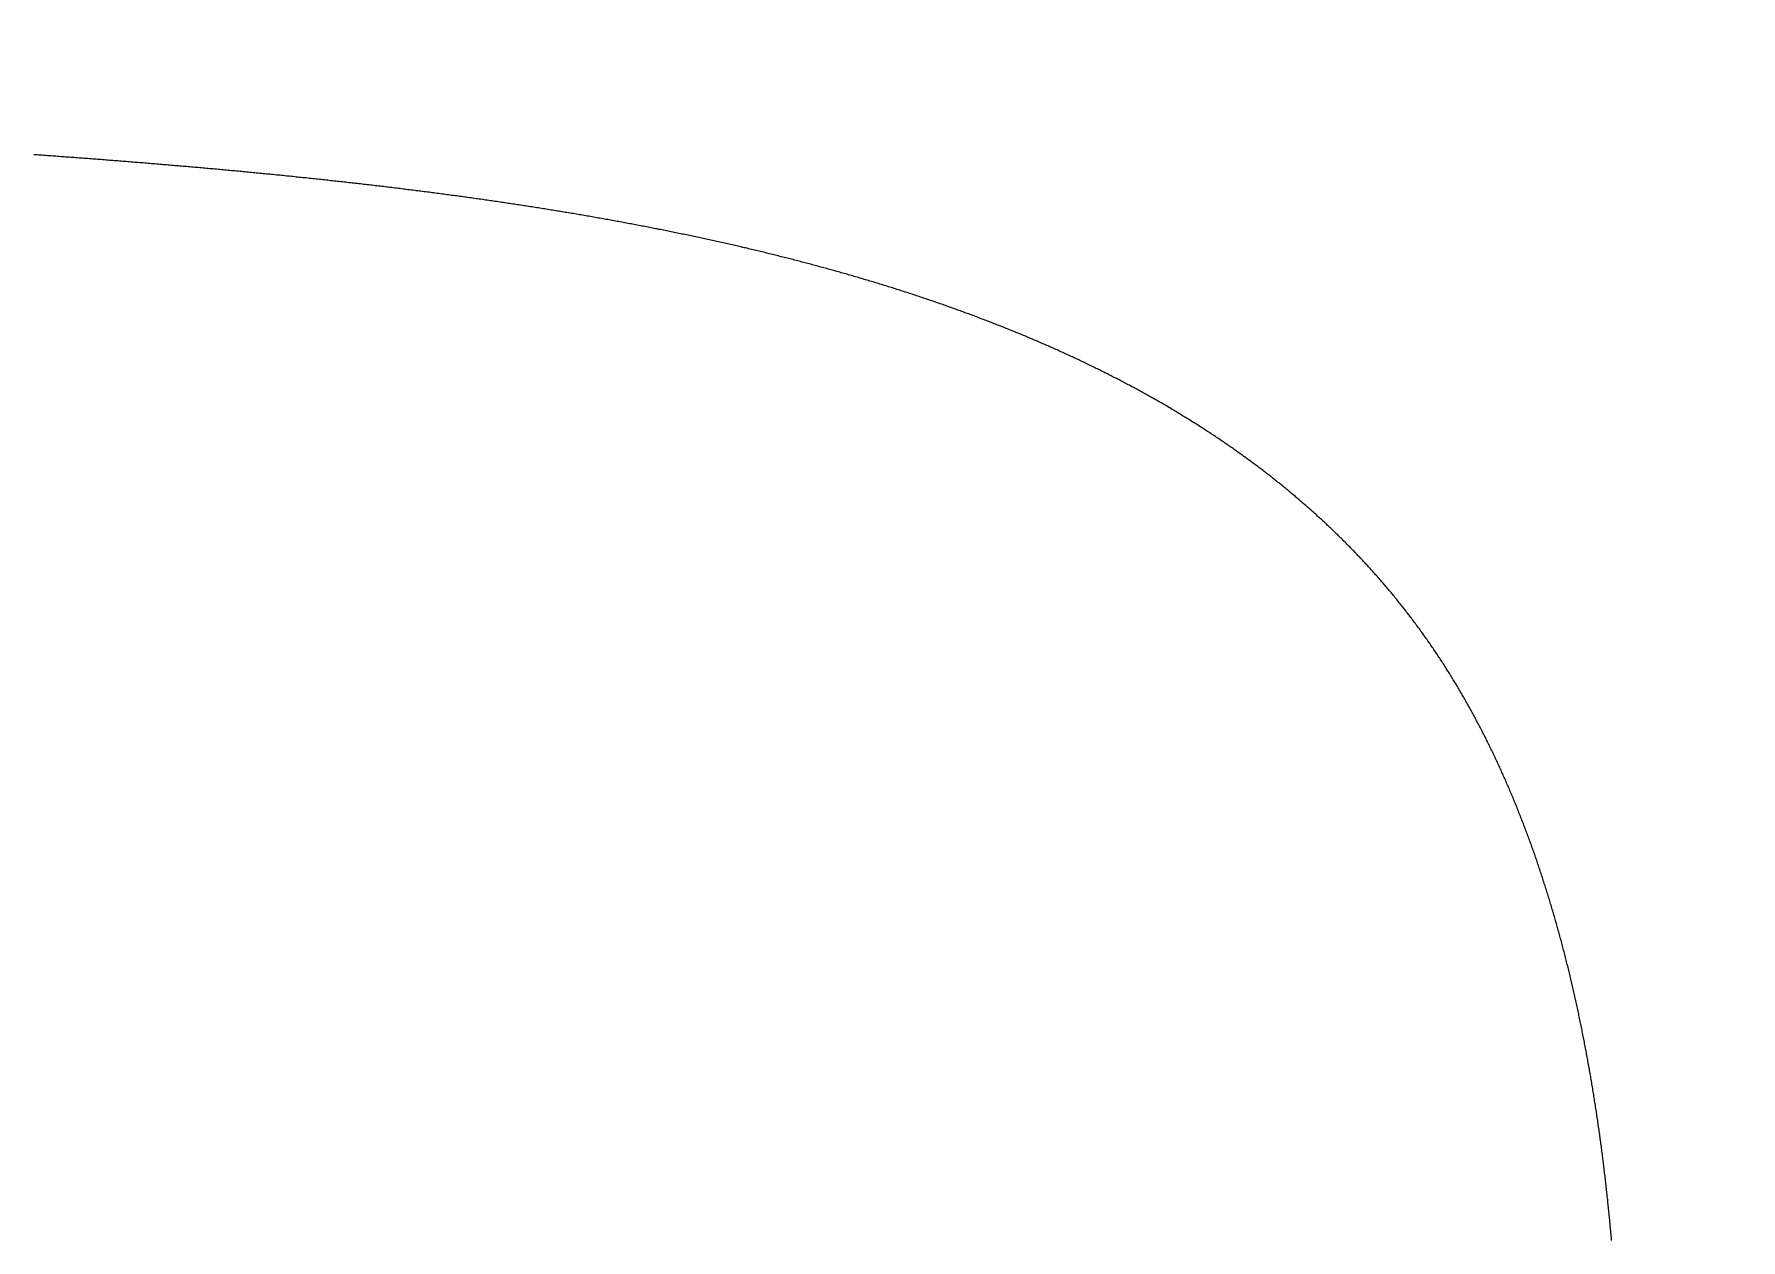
# Model space of a CAD drawing. Header units: millimetres. Extents: x 88 to 97873, y 32 to 55088.
# Drawn here: x 48792.553 to 48794.963, y 4955.76 to 4957.462 of the extents above; entities that cross this region are included whole.
import ezdxf

# ---------------------------------------------------------------- set-up
doc = ezdxf.new("R2010")
doc.units = ezdxf.units.MM
doc.header["$LTSCALE"] = 0.3

msp = doc.modelspace()

# ---------------------------------------------------------------- linework, layer by layer
msp.add_lwpolyline([(48794.7805, 4955.7594), (48794.7803, 4955.7616), (48794.7801, 4955.7639), (48794.7799, 4955.7661), (48794.7797, 4955.7683), (48794.7795, 4955.7706), (48794.7793, 4955.7728), (48794.7791, 4955.775), (48794.7789, 4955.7772), (48794.7786, 4955.7795), (48794.7784, 4955.7817), (48794.7782, 4955.7839), (48794.778, 4955.7861), (48794.7778, 4955.7883), (48794.7776, 4955.7906), (48794.7774, 4955.7928), (48794.7771, 4955.795), (48794.7769, 4955.7972), (48794.7767, 4955.7994), (48794.7765, 4955.8016), (48794.7763, 4955.8039), (48794.776, 4955.8061), (48794.7758, 4955.8083), (48794.7756, 4955.8105), (48794.7753, 4955.8127), (48794.7751, 4955.8149), (48794.7749, 4955.8171), (48794.7746, 4955.8193), (48794.7744, 4955.8215), (48794.7742, 4955.8237), (48794.7739, 4955.826), (48794.7737, 4955.8282), (48794.7734, 4955.8304), (48794.7732, 4955.8326), (48794.7729, 4955.8348), (48794.7727, 4955.837), (48794.7724, 4955.8392), (48794.7722, 4955.8414), (48794.7719, 4955.8436), (48794.7717, 4955.8458), (48794.7714, 4955.848), (48794.7712, 4955.8502), (48794.7709, 4955.8524), (48794.7706, 4955.8545), (48794.7704, 4955.8567), (48794.7701, 4955.8589), (48794.7698, 4955.8611), (48794.7696, 4955.8633), (48794.7693, 4955.8655), (48794.769, 4955.8677), (48794.7688, 4955.8699), (48794.7685, 4955.8721), (48794.7682, 4955.8743), (48794.7679, 4955.8764), (48794.7677, 4955.8786), (48794.7674, 4955.8808), (48794.7671, 4955.883), (48794.7668, 4955.8852), (48794.7665, 4955.8874), (48794.7662, 4955.8895), (48794.766, 4955.8917), (48794.7657, 4955.8939), (48794.7654, 4955.8961), (48794.7651, 4955.8982), (48794.7648, 4955.9004), (48794.7645, 4955.9026), (48794.7642, 4955.9048), (48794.7639, 4955.9069), (48794.7636, 4955.9091), (48794.7633, 4955.9113), (48794.763, 4955.9134), (48794.7627, 4955.9156), (48794.7624, 4955.9178), (48794.7621, 4955.9199), (48794.7617, 4955.9221), (48794.7614, 4955.9243), (48794.7611, 4955.9264), (48794.7608, 4955.9286), (48794.7605, 4955.9307), (48794.7602, 4955.9329), (48794.7598, 4955.9351), (48794.7595, 4955.9372), (48794.7592, 4955.9394), (48794.7589, 4955.9415), (48794.7585, 4955.9437), (48794.7582, 4955.9458), (48794.7579, 4955.948), (48794.7575, 4955.9501), (48794.7572, 4955.9523), (48794.7569, 4955.9544), (48794.7565, 4955.9566), (48794.7562, 4955.9587), (48794.7559, 4955.9609), (48794.7555, 4955.963), (48794.7552, 4955.9651), (48794.7548, 4955.9673), (48794.7545, 4955.9694), (48794.7541, 4955.9716), (48794.7538, 4955.9737), (48794.7534, 4955.9758), (48794.7531, 4955.978), (48794.7527, 4955.9801), (48794.7523, 4955.9822), (48794.752, 4955.9844), (48794.7516, 4955.9865), (48794.7513, 4955.9886), (48794.7509, 4955.9908), (48794.7505, 4955.9929), (48794.7502, 4955.995), (48794.7498, 4955.9971), (48794.7494, 4955.9993), (48794.749, 4956.0014), (48794.7487, 4956.0035), (48794.7483, 4956.0056), (48794.7479, 4956.0078), (48794.7475, 4956.0099), (48794.7471, 4956.012), (48794.7468, 4956.0141), (48794.7464, 4956.0162), (48794.746, 4956.0183), (48794.7456, 4956.0204), (48794.7452, 4956.0226), (48794.7448, 4956.0247), (48794.7444, 4956.0268), (48794.744, 4956.0289), (48794.7436, 4956.031), (48794.7432, 4956.0331), (48794.7428, 4956.0352), (48794.7424, 4956.0373), (48794.742, 4956.0394), (48794.7416, 4956.0415), (48794.7412, 4956.0436), (48794.7408, 4956.0457), (48794.7404, 4956.0478), (48794.74, 4956.0499), (48794.7395, 4956.052), (48794.7391, 4956.0541), (48794.7387, 4956.0562), (48794.7383, 4956.0582), (48794.7379, 4956.0603), (48794.7374, 4956.0624), (48794.737, 4956.0645), (48794.7366, 4956.0666), (48794.7361, 4956.0687), (48794.7357, 4956.0708), (48794.7353, 4956.0728), (48794.7348, 4956.0749), (48794.7344, 4956.077), (48794.734, 4956.0791), (48794.7335, 4956.0811), (48794.7331, 4956.0832), (48794.7326, 4956.0853), (48794.7322, 4956.0874), (48794.7317, 4956.0894), (48794.7313, 4956.0915), (48794.7308, 4956.0936), (48794.7304, 4956.0956), (48794.7299, 4956.0977), (48794.7295, 4956.0998), (48794.729, 4956.1018), (48794.7285, 4956.1039), (48794.7281, 4956.1059), (48794.7276, 4956.108), (48794.7271, 4956.11), (48794.7267, 4956.1121), (48794.7262, 4956.1142), (48794.7257, 4956.1162), (48794.7252, 4956.1183), (48794.7248, 4956.1203), (48794.7243, 4956.1223), (48794.7238, 4956.1244), (48794.7233, 4956.1264), (48794.7228, 4956.1285), (48794.7223, 4956.1305), (48794.7219, 4956.1326), (48794.7214, 4956.1346), (48794.7209, 4956.1366), (48794.7204, 4956.1387), (48794.7199, 4956.1407), (48794.7194, 4956.1427), (48794.7189, 4956.1448), (48794.7184, 4956.1468), (48794.7179, 4956.1488), (48794.7174, 4956.1509), (48794.7169, 4956.1529), (48794.7164, 4956.1549), (48794.7158, 4956.1569), (48794.7153, 4956.159), (48794.7148, 4956.161), (48794.7143, 4956.163), (48794.7138, 4956.165), (48794.7133, 4956.167), (48794.7127, 4956.169), (48794.7122, 4956.1711), (48794.7117, 4956.1731), (48794.7111, 4956.1751), (48794.7106, 4956.1771), (48794.7101, 4956.1791), (48794.7095, 4956.1811), (48794.709, 4956.1831), (48794.7085, 4956.1851), (48794.7079, 4956.1871), (48794.7074, 4956.1891), (48794.7068, 4956.1911), (48794.7063, 4956.1931), (48794.7057, 4956.1951), (48794.7052, 4956.1971), (48794.7046, 4956.1991), (48794.7041, 4956.2011), (48794.7035, 4956.203), (48794.703, 4956.205), (48794.7024, 4956.207), (48794.7018, 4956.209), (48794.7013, 4956.211), (48794.7007, 4956.213), (48794.7001, 4956.2149), (48794.6996, 4956.2169), (48794.699, 4956.2189), (48794.6984, 4956.2209), (48794.6979, 4956.2228), (48794.6973, 4956.2248), (48794.6967, 4956.2268), (48794.6961, 4956.2287), (48794.6955, 4956.2307), (48794.6949, 4956.2327), (48794.6943, 4956.2346), (48794.6938, 4956.2366), (48794.6932, 4956.2386), (48794.6926, 4956.2405), (48794.692, 4956.2425), (48794.6914, 4956.2444), (48794.6908, 4956.2464), (48794.6902, 4956.2483), (48794.6896, 4956.2503), (48794.689, 4956.2522), (48794.6883, 4956.2542), (48794.6877, 4956.2561), (48794.6871, 4956.2581), (48794.6865, 4956.26), (48794.6859, 4956.2619), (48794.6853, 4956.2639), (48794.6846, 4956.2658), (48794.684, 4956.2677), (48794.6834, 4956.2697), (48794.6828, 4956.2716), (48794.6821, 4956.2735), (48794.6815, 4956.2755), (48794.6809, 4956.2774), (48794.6802, 4956.2793), (48794.6796, 4956.2812), (48794.679, 4956.2831), (48794.6783, 4956.2851), (48794.6777, 4956.287), (48794.677, 4956.2889), (48794.6764, 4956.2908), (48794.6757, 4956.2927), (48794.6751, 4956.2946), (48794.6744, 4956.2965), (48794.6738, 4956.2984), (48794.6731, 4956.3004), (48794.6724, 4956.3023), (48794.6718, 4956.3042), (48794.6711, 4956.3061), (48794.6704, 4956.308), (48794.6698, 4956.3098), (48794.6691, 4956.3117), (48794.6684, 4956.3136), (48794.6677, 4956.3155), (48794.6671, 4956.3174), (48794.6664, 4956.3193), (48794.6657, 4956.3212), (48794.665, 4956.3231), (48794.6643, 4956.3249), (48794.6636, 4956.3268), (48794.663, 4956.3287), (48794.6623, 4956.3306), (48794.6616, 4956.3325), (48794.6609, 4956.3343), (48794.6602, 4956.3362), (48794.6595, 4956.3381), (48794.6588, 4956.3399), (48794.6581, 4956.3418), (48794.6573, 4956.3437), (48794.6566, 4956.3455), (48794.6559, 4956.3474), (48794.6552, 4956.3492), (48794.6545, 4956.3511), (48794.6538, 4956.3529), (48794.6531, 4956.3548), (48794.6523, 4956.3566), (48794.6516, 4956.3585), (48794.6509, 4956.3603), (48794.6501, 4956.3622), (48794.6494, 4956.364), (48794.6487, 4956.3659), (48794.6479, 4956.3677), (48794.6472, 4956.3695), (48794.6465, 4956.3714), (48794.6457, 4956.3732), (48794.645, 4956.375), (48794.6442, 4956.3769), (48794.6435, 4956.3787), (48794.6427, 4956.3805), (48794.642, 4956.3823), (48794.6412, 4956.3842), (48794.6404, 4956.386), (48794.6397, 4956.3878), (48794.6389, 4956.3896), (48794.6382, 4956.3914), (48794.6374, 4956.3932), (48794.6366, 4956.3951), (48794.6358, 4956.3969), (48794.6351, 4956.3987), (48794.6343, 4956.4005), (48794.6335, 4956.4023), (48794.6327, 4956.4041), (48794.6319, 4956.4059), (48794.6312, 4956.4077), (48794.6304, 4956.4095), (48794.6296, 4956.4113), (48794.6288, 4956.413), (48794.628, 4956.4148), (48794.6272, 4956.4166), (48794.6264, 4956.4184), (48794.6256, 4956.4202), (48794.6248, 4956.422), (48794.624, 4956.4237), (48794.6232, 4956.4255), (48794.6224, 4956.4273), (48794.6216, 4956.4291), (48794.6207, 4956.4308), (48794.6199, 4956.4326), (48794.6191, 4956.4344), (48794.6183, 4956.4361), (48794.6175, 4956.4379), (48794.6166, 4956.4396), (48794.6158, 4956.4414), (48794.615, 4956.4432), (48794.6141, 4956.4449), (48794.6133, 4956.4467), (48794.6125, 4956.4484), (48794.6116, 4956.4502), (48794.6108, 4956.4519), (48794.6099, 4956.4536), (48794.6091, 4956.4554), (48794.6082, 4956.4571), (48794.6074, 4956.4589), (48794.6065, 4956.4606), (48794.6057, 4956.4623), (48794.6048, 4956.4641), (48794.6039, 4956.4658), (48794.6031, 4956.4675), (48794.6022, 4956.4692), (48794.6013, 4956.471), (48794.6005, 4956.4727), (48794.5996, 4956.4744), (48794.5987, 4956.4761), (48794.5978, 4956.4778), (48794.597, 4956.4795), (48794.5961, 4956.4812), (48794.5952, 4956.4829), (48794.5943, 4956.4847), (48794.5934, 4956.4864), (48794.5925, 4956.4881), (48794.5916, 4956.4898), (48794.5907, 4956.4914), (48794.5898, 4956.4931), (48794.5889, 4956.4948), (48794.588, 4956.4965), (48794.5871, 4956.4982), (48794.5862, 4956.4999), (48794.5853, 4956.5016), (48794.5844, 4956.5033), (48794.5835, 4956.5049), (48794.5826, 4956.5066), (48794.5816, 4956.5083), (48794.5807, 4956.51), (48794.5798, 4956.5116), (48794.5789, 4956.5133), (48794.5779, 4956.515), (48794.577, 4956.5166), (48794.5761, 4956.5183), (48794.5751, 4956.5199), (48794.5742, 4956.5216), (48794.5732, 4956.5233), (48794.5723, 4956.5249), (48794.5713, 4956.5266), (48794.5704, 4956.5282), (48794.5694, 4956.5298), (48794.5685, 4956.5315), (48794.5675, 4956.5331), (48794.5666, 4956.5348), (48794.5656, 4956.5364), (48794.5646, 4956.538), (48794.5637, 4956.5397), (48794.5627, 4956.5413), (48794.5617, 4956.5429), (48794.5608, 4956.5445), (48794.5598, 4956.5462), (48794.5588, 4956.5478), (48794.5578, 4956.5494), (48794.5568, 4956.551), (48794.5559, 4956.5526), (48794.5549, 4956.5542), (48794.5539, 4956.5558), (48794.5529, 4956.5575), (48794.5519, 4956.5591), (48794.5509, 4956.5607), (48794.5499, 4956.5623), (48794.5489, 4956.5639), (48794.5479, 4956.5654), (48794.5469, 4956.567), (48794.5459, 4956.5686), (48794.5448, 4956.5702), (48794.5438, 4956.5718), (48794.5428, 4956.5734), (48794.5418, 4956.575), (48794.5408, 4956.5765), (48794.5397, 4956.5781), (48794.5387, 4956.5797), (48794.5377, 4956.5813), (48794.5366, 4956.5828), (48794.5356, 4956.5844), (48794.5346, 4956.586), (48794.5335, 4956.5875), (48794.5325, 4956.5891), (48794.5314, 4956.5906), (48794.5304, 4956.5922), (48794.5293, 4956.5937), (48794.5283, 4956.5953), (48794.5272, 4956.5968), (48794.5262, 4956.5984), (48794.5251, 4956.5999), (48794.524, 4956.6015), (48794.523, 4956.603), (48794.5219, 4956.6045), (48794.5208, 4956.6061), (48794.5198, 4956.6076), (48794.5187, 4956.6091), (48794.5176, 4956.6106), (48794.5165, 4956.6122), (48794.5154, 4956.6137), (48794.5143, 4956.6152), (48794.5133, 4956.6167), (48794.5122, 4956.6182), (48794.5111, 4956.6197), (48794.51, 4956.6212), (48794.5089, 4956.6227), (48794.5078, 4956.6243), (48794.5067, 4956.6258), (48794.5056, 4956.6273), (48794.5045, 4956.6287), (48794.5033, 4956.6302), (48794.5022, 4956.6317), (48794.5011, 4956.6332), (48794.5, 4956.6347), (48794.4989, 4956.6362), (48794.4978, 4956.6377), (48794.4966, 4956.6392), (48794.4955, 4956.6406), (48794.4944, 4956.6421), (48794.4932, 4956.6436), (48794.4921, 4956.6451), (48794.491, 4956.6465), (48794.4898, 4956.648), (48794.4887, 4956.6495), (48794.4875, 4956.6509), (48794.4864, 4956.6524), (48794.4852, 4956.6538), (48794.4841, 4956.6553), (48794.4829, 4956.6567), (48794.4818, 4956.6582), (48794.4806, 4956.6596), (48794.4795, 4956.6611), (48794.4783, 4956.6625), (48794.4771, 4956.664), (48794.476, 4956.6654), (48794.4748, 4956.6668), (48794.4736, 4956.6683), (48794.4724, 4956.6697), (48794.4713, 4956.6711), (48794.4701, 4956.6726), (48794.4689, 4956.674), (48794.4677, 4956.6754), (48794.4665, 4956.6768), (48794.4653, 4956.6782), (48794.4641, 4956.6797), (48794.4629, 4956.6811), (48794.4617, 4956.6825), (48794.4605, 4956.6839), (48794.4593, 4956.6853), (48794.4581, 4956.6867), (48794.4569, 4956.6881), (48794.4557, 4956.6895), (48794.4545, 4956.6909), (48794.4533, 4956.6923), (48794.4521, 4956.6937), (48794.4509, 4956.6951), (48794.4496, 4956.6965), (48794.4484, 4956.6979), (48794.4472, 4956.6992), (48794.446, 4956.7006), (48794.4447, 4956.702), (48794.4435, 4956.7034), (48794.4423, 4956.7048), (48794.441, 4956.7061), (48794.4398, 4956.7075), (48794.4385, 4956.7089), (48794.4373, 4956.7102), (48794.436, 4956.7116), (48794.4348, 4956.713), (48794.4335, 4956.7143), (48794.4323, 4956.7157), (48794.431, 4956.717), (48794.4298, 4956.7184), (48794.4285, 4956.7197), (48794.4273, 4956.7211), (48794.426, 4956.7224), (48794.4247, 4956.7238), (48794.4234, 4956.7251), (48794.4222, 4956.7264), (48794.4209, 4956.7278), (48794.4196, 4956.7291), (48794.4183, 4956.7305), (48794.4171, 4956.7318), (48794.4158, 4956.7331), (48794.4145, 4956.7344), (48794.4132, 4956.7358), (48794.4119, 4956.7371), (48794.4106, 4956.7384), (48794.4093, 4956.7397), (48794.408, 4956.741), (48794.4067, 4956.7423), (48794.4054, 4956.7437), (48794.4041, 4956.745), (48794.4028, 4956.7463), (48794.4015, 4956.7476), (48794.4002, 4956.7489), (48794.3989, 4956.7502), (48794.3976, 4956.7515), (48794.3963, 4956.7528), (48794.3949, 4956.7541), (48794.3936, 4956.7554), (48794.3923, 4956.7566), (48794.391, 4956.7579), (48794.3896, 4956.7592), (48794.3883, 4956.7605), (48794.387, 4956.7618), (48794.3856, 4956.7631), (48794.3843, 4956.7643), (48794.383, 4956.7656), (48794.3816, 4956.7669), (48794.3803, 4956.7682), (48794.3789, 4956.7694), (48794.3776, 4956.7707), (48794.3762, 4956.7719), (48794.3749, 4956.7732), (48794.3735, 4956.7745), (48794.3722, 4956.7757), (48794.3708, 4956.777), (48794.3694, 4956.7782), (48794.3681, 4956.7795), (48794.3667, 4956.7807), (48794.3653, 4956.782), (48794.364, 4956.7832), (48794.3626, 4956.7845), (48794.3612, 4956.7857), (48794.3598, 4956.7869), (48794.3585, 4956.7882), (48794.3571, 4956.7894), (48794.3557, 4956.7906), (48794.3543, 4956.7919), (48794.3529, 4956.7931), (48794.3515, 4956.7943), (48794.3501, 4956.7955), (48794.3487, 4956.7968), (48794.3473, 4956.798), (48794.3459, 4956.7992), (48794.3445, 4956.8004), (48794.3431, 4956.8016), (48794.3417, 4956.8028), (48794.3403, 4956.8041), (48794.3389, 4956.8053), (48794.3375, 4956.8065), (48794.3361, 4956.8077), (48794.3347, 4956.8089), (48794.3333, 4956.8101), (48794.3318, 4956.8113), (48794.3304, 4956.8125), (48794.329, 4956.8136), (48794.3276, 4956.8148), (48794.3261, 4956.816), (48794.3247, 4956.8172), (48794.3233, 4956.8184), (48794.3218, 4956.8196), (48794.3204, 4956.8208), (48794.319, 4956.8219), (48794.3175, 4956.8231), (48794.3161, 4956.8243), (48794.3146, 4956.8255), (48794.3132, 4956.8266), (48794.3117, 4956.8278), (48794.3103, 4956.829), (48794.3088, 4956.8301), (48794.3074, 4956.8313), (48794.3059, 4956.8324), (48794.3045, 4956.8336), (48794.303, 4956.8348), (48794.3015, 4956.8359), (48794.3001, 4956.8371), (48794.2986, 4956.8382), (48794.2971, 4956.8394), (48794.2956, 4956.8405), (48794.2942, 4956.8416), (48794.2927, 4956.8428), (48794.2912, 4956.8439), (48794.2897, 4956.8451), (48794.2883, 4956.8462), (48794.2868, 4956.8473), (48794.2853, 4956.8485), (48794.2838, 4956.8496), (48794.2823, 4956.8507), (48794.2808, 4956.8518), (48794.2793, 4956.853), (48794.2778, 4956.8541), (48794.2763, 4956.8552), (48794.2748, 4956.8563), (48794.2733, 4956.8574), (48794.2718, 4956.8585), (48794.2703, 4956.8597), (48794.2688, 4956.8608), (48794.2673, 4956.8619), (48794.2658, 4956.863), (48794.2642, 4956.8641), (48794.2627, 4956.8652), (48794.2612, 4956.8663), (48794.2597, 4956.8674), (48794.2582, 4956.8685), (48794.2566, 4956.8696), (48794.2551, 4956.8707), (48794.2536, 4956.8717), (48794.252, 4956.8728), (48794.2505, 4956.8739), (48794.249, 4956.875), (48794.2474, 4956.8761), (48794.2459, 4956.8772), (48794.2444, 4956.8782), (48794.2428, 4956.8793), (48794.2413, 4956.8804), (48794.2397, 4956.8815), (48794.2382, 4956.8825), (48794.2366, 4956.8836), (48794.2351, 4956.8847), (48794.2335, 4956.8857), (48794.2319, 4956.8868), (48794.2304, 4956.8878), (48794.2288, 4956.8889), (48794.2273, 4956.89), (48794.2257, 4956.891), (48794.2241, 4956.8921), (48794.2226, 4956.8931), (48794.221, 4956.8942), (48794.2194, 4956.8952), (48794.2178, 4956.8963), (48794.2163, 4956.8973), (48794.2147, 4956.8983), (48794.2131, 4956.8994), (48794.2115, 4956.9004), (48794.2099, 4956.9015), (48794.2083, 4956.9025), (48794.2068, 4956.9035), (48794.2052, 4956.9045), (48794.2036, 4956.9056), (48794.202, 4956.9066), (48794.2004, 4956.9076), (48794.1988, 4956.9086), (48794.1972, 4956.9097), (48794.1956, 4956.9107), (48794.194, 4956.9117), (48794.1924, 4956.9127), (48794.1908, 4956.9137), (48794.1891, 4956.9147), (48794.1875, 4956.9157), (48794.1859, 4956.9168), (48794.1843, 4956.9178), (48794.1827, 4956.9188), (48794.1811, 4956.9198), (48794.1794, 4956.9208), (48794.1778, 4956.9218), (48794.1762, 4956.9228), (48794.1746, 4956.9237), (48794.1729, 4956.9247), (48794.1713, 4956.9257), (48794.1697, 4956.9267), (48794.168, 4956.9277), (48794.1664, 4956.9287), (48794.1648, 4956.9297), (48794.1631, 4956.9307), (48794.1615, 4956.9316), (48794.1598, 4956.9326), (48794.1582, 4956.9336), (48794.1565, 4956.9346), (48794.1549, 4956.9355), (48794.1532, 4956.9365), (48794.1516, 4956.9375), (48794.1499, 4956.9384), (48794.1483, 4956.9394), (48794.1466, 4956.9404), (48794.145, 4956.9413), (48794.1433, 4956.9423), (48794.1416, 4956.9432), (48794.14, 4956.9442), (48794.1383, 4956.9451), (48794.1366, 4956.9461), (48794.135, 4956.947), (48794.1333, 4956.948), (48794.1316, 4956.9489), (48794.1299, 4956.9499), (48794.1282, 4956.9508), (48794.1266, 4956.9518), (48794.1249, 4956.9527), (48794.1232, 4956.9536), (48794.1215, 4956.9546), (48794.1198, 4956.9555), (48794.1181, 4956.9564), (48794.1164, 4956.9574), (48794.1148, 4956.9583), (48794.1131, 4956.9592), (48794.1114, 4956.9601), (48794.1097, 4956.9611), (48794.108, 4956.962), (48794.1063, 4956.9629), (48794.1046, 4956.9638), (48794.1028, 4956.9647), (48794.1011, 4956.9657), (48794.0994, 4956.9666), (48794.0977, 4956.9675), (48794.096, 4956.9684), (48794.0943, 4956.9693), (48794.0926, 4956.9702), (48794.0909, 4956.9711), (48794.0891, 4956.972), (48794.0874, 4956.9729), (48794.0857, 4956.9738), (48794.084, 4956.9747), (48794.0822, 4956.9756), (48794.0805, 4956.9765), (48794.0788, 4956.9774), (48794.077, 4956.9783), (48794.0753, 4956.9792), (48794.0736, 4956.98), (48794.0718, 4956.9809), (48794.0701, 4956.9818), (48794.0684, 4956.9827), (48794.0666, 4956.9836), (48794.0649, 4956.9844), (48794.0631, 4956.9853), (48794.0614, 4956.9862), (48794.0596, 4956.9871), (48794.0579, 4956.9879), (48794.0561, 4956.9888), (48794.0544, 4956.9897), (48794.0526, 4956.9905), (48794.0508, 4956.9914), (48794.0491, 4956.9923), (48794.0473, 4956.9931), (48794.0456, 4956.994), (48794.0438, 4956.9948), (48794.042, 4956.9957), (48794.0403, 4956.9965), (48794.0385, 4956.9974), (48794.0367, 4956.9982), (48794.0349, 4956.9991), (48794.0332, 4956.9999), (48794.0314, 4957.0008), (48794.0296, 4957.0016), (48794.0278, 4957.0025), (48794.026, 4957.0033), (48794.0243, 4957.0041), (48794.0225, 4957.005), (48794.0207, 4957.0058), (48794.0189, 4957.0067), (48794.0171, 4957.0075), (48794.0153, 4957.0083), (48794.0135, 4957.0091), (48794.0117, 4957.01), (48794.0099, 4957.0108), (48794.0081, 4957.0116), (48794.0063, 4957.0124), (48794.0045, 4957.0133), (48794.0027, 4957.0141), (48794.0009, 4957.0149), (48793.9991, 4957.0157), (48793.9973, 4957.0165), (48793.9955, 4957.0173), (48793.9937, 4957.0181), (48793.9919, 4957.0189), (48793.99, 4957.0198), (48793.9882, 4957.0206), (48793.9864, 4957.0214), (48793.9846, 4957.0222), (48793.9828, 4957.023), (48793.9809, 4957.0238), (48793.9791, 4957.0246), (48793.9773, 4957.0254), (48793.9755, 4957.0261), (48793.9736, 4957.0269), (48793.9718, 4957.0277), (48793.97, 4957.0285), (48793.9681, 4957.0293), (48793.9663, 4957.0301), (48793.9645, 4957.0309), (48793.9626, 4957.0317), (48793.9608, 4957.0324), (48793.9589, 4957.0332), (48793.9571, 4957.034), (48793.9552, 4957.0348), (48793.9534, 4957.0355), (48793.9515, 4957.0363), (48793.9497, 4957.0371), (48793.9478, 4957.0379), (48793.946, 4957.0386), (48793.9441, 4957.0394), (48793.9423, 4957.0402), (48793.9404, 4957.0409), (48793.9386, 4957.0417), (48793.9367, 4957.0424), (48793.9348, 4957.0432), (48793.933, 4957.044), (48793.9311, 4957.0447), (48793.9292, 4957.0455), (48793.9274, 4957.0462), (48793.9255, 4957.047), (48793.9236, 4957.0477), (48793.9217, 4957.0485), (48793.9199, 4957.0492), (48793.918, 4957.0499), (48793.9161, 4957.0507), (48793.9142, 4957.0514), (48793.9124, 4957.0522), (48793.9105, 4957.0529), (48793.9086, 4957.0536), (48793.9067, 4957.0544), (48793.9048, 4957.0551), (48793.9029, 4957.0558), (48793.901, 4957.0566), (48793.8991, 4957.0573), (48793.8972, 4957.058), (48793.8953, 4957.0588), (48793.8934, 4957.0595), (48793.8915, 4957.0602), (48793.8896, 4957.0609), (48793.8877, 4957.0616), (48793.8858, 4957.0624), (48793.8839, 4957.0631), (48793.882, 4957.0638), (48793.8801, 4957.0645), (48793.8782, 4957.0652), (48793.8763, 4957.0659), (48793.8744, 4957.0666), (48793.8725, 4957.0673), (48793.8706, 4957.068), (48793.8686, 4957.0687), (48793.8667, 4957.0695), (48793.8648, 4957.0702), (48793.8629, 4957.0709), (48793.861, 4957.0716), (48793.859, 4957.0722), (48793.8571, 4957.0729), (48793.8552, 4957.0736), (48793.8533, 4957.0743), (48793.8513, 4957.075), (48793.8494, 4957.0757), (48793.8475, 4957.0764), (48793.8455, 4957.0771), (48793.8436, 4957.0778), (48793.8417, 4957.0785), (48793.8397, 4957.0791), (48793.8378, 4957.0798), (48793.8358, 4957.0805), (48793.8339, 4957.0812), (48793.832, 4957.0818), (48793.83, 4957.0825), (48793.8281, 4957.0832), (48793.8261, 4957.0839), (48793.8242, 4957.0845), (48793.8222, 4957.0852), (48793.8203, 4957.0859), (48793.8183, 4957.0865), (48793.8163, 4957.0872), (48793.8144, 4957.0879), (48793.8124, 4957.0885), (48793.8105, 4957.0892), (48793.8085, 4957.0898), (48793.8065, 4957.0905), (48793.8046, 4957.0912), (48793.8026, 4957.0918), (48793.8007, 4957.0925), (48793.7987, 4957.0931), (48793.7967, 4957.0938), (48793.7947, 4957.0944), (48793.7928, 4957.0951), (48793.7908, 4957.0957), (48793.7888, 4957.0963), (48793.7868, 4957.097), (48793.7849, 4957.0976), (48793.7829, 4957.0983), (48793.7809, 4957.0989), (48793.7789, 4957.0995), (48793.7769, 4957.1002), (48793.775, 4957.1008), (48793.773, 4957.1014), (48793.771, 4957.1021), (48793.769, 4957.1027), (48793.767, 4957.1033), (48793.765, 4957.104), (48793.763, 4957.1046), (48793.761, 4957.1052), (48793.759, 4957.1058), (48793.757, 4957.1065), (48793.755, 4957.1071), (48793.753, 4957.1077), (48793.751, 4957.1083), (48793.749, 4957.1089), (48793.747, 4957.1095), (48793.745, 4957.1102), (48793.743, 4957.1108), (48793.741, 4957.1114), (48793.739, 4957.112), (48793.737, 4957.1126), (48793.735, 4957.1132), (48793.733, 4957.1138), (48793.731, 4957.1144), (48793.7289, 4957.115), (48793.7269, 4957.1156), (48793.7249, 4957.1162), (48793.7229, 4957.1168), (48793.7209, 4957.1174), (48793.7188, 4957.118), (48793.7168, 4957.1186), (48793.7148, 4957.1192), (48793.7128, 4957.1198), (48793.7107, 4957.1204), (48793.7087, 4957.121), (48793.7067, 4957.1215), (48793.7046, 4957.1221), (48793.7026, 4957.1227), (48793.7006, 4957.1233), (48793.6985, 4957.1239), (48793.6965, 4957.1245), (48793.6945, 4957.125), (48793.6924, 4957.1256), (48793.6904, 4957.1262), (48793.6884, 4957.1268), (48793.6863, 4957.1274), (48793.6843, 4957.1279), (48793.6822, 4957.1285), (48793.6802, 4957.1291), (48793.6781, 4957.1296), (48793.6761, 4957.1302), (48793.674, 4957.1308), (48793.672, 4957.1313), (48793.6699, 4957.1319), (48793.6679, 4957.1325), (48793.6658, 4957.133), (48793.6638, 4957.1336), (48793.6617, 4957.1341), (48793.6596, 4957.1347), (48793.6576, 4957.1353), (48793.6555, 4957.1358), (48793.6535, 4957.1364), (48793.6514, 4957.1369), (48793.6493, 4957.1375), (48793.6473, 4957.138), (48793.6452, 4957.1386), (48793.6431, 4957.1391), (48793.6411, 4957.1397), (48793.639, 4957.1402), (48793.6369, 4957.1407), (48793.6348, 4957.1413), (48793.6328, 4957.1418), (48793.6307, 4957.1424), (48793.6286, 4957.1429), (48793.6265, 4957.1434), (48793.6245, 4957.144), (48793.6224, 4957.1445), (48793.6203, 4957.145), (48793.6182, 4957.1456), (48793.6161, 4957.1461), (48793.614, 4957.1466), (48793.612, 4957.1472), (48793.6099, 4957.1477), (48793.6078, 4957.1482), (48793.6057, 4957.1487), (48793.6036, 4957.1493), (48793.6015, 4957.1498), (48793.5994, 4957.1503), (48793.5973, 4957.1508), (48793.5952, 4957.1513), (48793.5931, 4957.1519), (48793.591, 4957.1524), (48793.5889, 4957.1529), (48793.5868, 4957.1534), (48793.5847, 4957.1539), (48793.5826, 4957.1544), (48793.5805, 4957.1549), (48793.5784, 4957.1554), (48793.5763, 4957.1559), (48793.5742, 4957.1564), (48793.5721, 4957.157), (48793.57, 4957.1575), (48793.5679, 4957.158), (48793.5658, 4957.1585), (48793.5637, 4957.159), (48793.5615, 4957.1595), (48793.5594, 4957.16), (48793.5573, 4957.1605), (48793.5552, 4957.1609), (48793.5531, 4957.1614), (48793.551, 4957.1619), (48793.5488, 4957.1624), (48793.5467, 4957.1629), (48793.5446, 4957.1634), (48793.5425, 4957.1639), (48793.5403, 4957.1644), (48793.5382, 4957.1649), (48793.5361, 4957.1653), (48793.534, 4957.1658), (48793.5318, 4957.1663), (48793.5297, 4957.1668), (48793.5276, 4957.1673), (48793.5254, 4957.1678), (48793.5233, 4957.1682), (48793.5212, 4957.1687), (48793.519, 4957.1692), (48793.5169, 4957.1697), (48793.5148, 4957.1701), (48793.5126, 4957.1706), (48793.5105, 4957.1711), (48793.5083, 4957.1715), (48793.5062, 4957.172), (48793.5041, 4957.1725), (48793.5019, 4957.1729), (48793.4998, 4957.1734), (48793.4976, 4957.1739), (48793.4955, 4957.1743), (48793.4933, 4957.1748), (48793.4912, 4957.1753), (48793.489, 4957.1757), (48793.4869, 4957.1762), (48793.4847, 4957.1766), (48793.4826, 4957.1771), (48793.4804, 4957.1775), (48793.4783, 4957.178), (48793.4761, 4957.1784), (48793.4739, 4957.1789), (48793.4718, 4957.1793), (48793.4696, 4957.1798), (48793.4675, 4957.1802), (48793.4653, 4957.1807), (48793.4631, 4957.1811), (48793.461, 4957.1816), (48793.4588, 4957.182), (48793.4566, 4957.1825), (48793.4545, 4957.1829), (48793.4523, 4957.1833), (48793.4501, 4957.1838), (48793.448, 4957.1842), (48793.4458, 4957.1847), (48793.4436, 4957.1851), (48793.4415, 4957.1855), (48793.4393, 4957.186), (48793.4371, 4957.1864), (48793.4349, 4957.1868), (48793.4328, 4957.1873), (48793.4306, 4957.1877), (48793.4284, 4957.1881), (48793.4262, 4957.1885), (48793.424, 4957.189), (48793.4219, 4957.1894), (48793.4197, 4957.1898), (48793.4175, 4957.1902), (48793.4153, 4957.1907), (48793.4131, 4957.1911), (48793.4109, 4957.1915), (48793.4088, 4957.1919), (48793.4066, 4957.1923), (48793.4044, 4957.1928), (48793.4022, 4957.1932), (48793.4, 4957.1936), (48793.3978, 4957.194), (48793.3956, 4957.1944), (48793.3934, 4957.1948), (48793.3912, 4957.1952), (48793.389, 4957.1956), (48793.3868, 4957.1961), (48793.3846, 4957.1965), (48793.3824, 4957.1969), (48793.3802, 4957.1973), (48793.378, 4957.1977), (48793.3758, 4957.1981), (48793.3736, 4957.1985), (48793.3714, 4957.1989), (48793.3692, 4957.1993), (48793.367, 4957.1997), (48793.3648, 4957.2001), (48793.3626, 4957.2005), (48793.3604, 4957.2009), (48793.3582, 4957.2013), (48793.356, 4957.2017), (48793.3538, 4957.2021), (48793.3516, 4957.2024), (48793.3493, 4957.2028), (48793.3471, 4957.2032), (48793.3449, 4957.2036), (48793.3427, 4957.204), (48793.3405, 4957.2044), (48793.3383, 4957.2048), (48793.3361, 4957.2052), (48793.3338, 4957.2055), (48793.3316, 4957.2059), (48793.3294, 4957.2063), (48793.3272, 4957.2067), (48793.325, 4957.2071), (48793.3227, 4957.2075), (48793.3205, 4957.2078), (48793.3183, 4957.2082), (48793.3161, 4957.2086), (48793.3138, 4957.209), (48793.3116, 4957.2093), (48793.3094, 4957.2097), (48793.3072, 4957.2101), (48793.3049, 4957.2105), (48793.3027, 4957.2108), (48793.3005, 4957.2112), (48793.2982, 4957.2116), (48793.296, 4957.2119), (48793.2938, 4957.2123), (48793.2915, 4957.2127), (48793.2893, 4957.213), (48793.2871, 4957.2134), (48793.2848, 4957.2138), (48793.2826, 4957.2141), (48793.2804, 4957.2145), (48793.2781, 4957.2148), (48793.2759, 4957.2152), (48793.2736, 4957.2156), (48793.2714, 4957.2159), (48793.2692, 4957.2163), (48793.2669, 4957.2166), (48793.2647, 4957.217), (48793.2624, 4957.2173), (48793.2602, 4957.2177), (48793.2579, 4957.218), (48793.2557, 4957.2184), (48793.2534, 4957.2187), (48793.2512, 4957.2191), (48793.2489, 4957.2194), (48793.2467, 4957.2198), (48793.2444, 4957.2201), (48793.2422, 4957.2205), (48793.2399, 4957.2208), (48793.2377, 4957.2212), (48793.2354, 4957.2215), (48793.2332, 4957.2219), (48793.2309, 4957.2222), (48793.2287, 4957.2225), (48793.2264, 4957.2229), (48793.2241, 4957.2232), (48793.2219, 4957.2235), (48793.2196, 4957.2239), (48793.2174, 4957.2242), (48793.2151, 4957.2246), (48793.2128, 4957.2249), (48793.2106, 4957.2252), (48793.2083, 4957.2256), (48793.2061, 4957.2259), (48793.2038, 4957.2262), (48793.2015, 4957.2265), (48793.1993, 4957.2269), (48793.197, 4957.2272), (48793.1947, 4957.2275), (48793.1925, 4957.2279), (48793.1902, 4957.2282), (48793.1879, 4957.2285), (48793.1857, 4957.2288), (48793.1834, 4957.2292), (48793.1811, 4957.2295), (48793.1788, 4957.2298), (48793.1766, 4957.2301), (48793.1743, 4957.2304), (48793.172, 4957.2308), (48793.1697, 4957.2311), (48793.1675, 4957.2314), (48793.1652, 4957.2317), (48793.1629, 4957.232), (48793.1606, 4957.2323), (48793.1584, 4957.2327), (48793.1561, 4957.233), (48793.1538, 4957.2333), (48793.1515, 4957.2336), (48793.1492, 4957.2339), (48793.147, 4957.2342), (48793.1447, 4957.2345), (48793.1424, 4957.2348), (48793.1401, 4957.2351), (48793.1378, 4957.2354), (48793.1355, 4957.2357), (48793.1332, 4957.2361), (48793.131, 4957.2364), (48793.1287, 4957.2367), (48793.1264, 4957.237), (48793.1241, 4957.2373), (48793.1218, 4957.2376), (48793.1195, 4957.2379), (48793.1172, 4957.2382), (48793.1149, 4957.2385), (48793.1126, 4957.2388), (48793.1104, 4957.2391), (48793.1081, 4957.2394), (48793.1058, 4957.2396), (48793.1035, 4957.2399), (48793.1012, 4957.2402), (48793.0989, 4957.2405), (48793.0966, 4957.2408), (48793.0943, 4957.2411), (48793.092, 4957.2414), (48793.0897, 4957.2417), (48793.0874, 4957.242), (48793.0851, 4957.2423), (48793.0828, 4957.2426), (48793.0805, 4957.2428), (48793.0782, 4957.2431), (48793.0759, 4957.2434), (48793.0736, 4957.2437), (48793.0713, 4957.244), (48793.069, 4957.2443), (48793.0667, 4957.2446), (48793.0644, 4957.2448), (48793.0621, 4957.2451), (48793.0598, 4957.2454), (48793.0575, 4957.2457), (48793.0552, 4957.246), (48793.0528, 4957.2462), (48793.0505, 4957.2465), (48793.0482, 4957.2468), (48793.0459, 4957.2471), (48793.0436, 4957.2473), (48793.0413, 4957.2476), (48793.039, 4957.2479), (48793.0367, 4957.2482), (48793.0344, 4957.2484), (48793.0321, 4957.2487), (48793.0297, 4957.249), (48793.0274, 4957.2492), (48793.0251, 4957.2495), (48793.0228, 4957.2498), (48793.0205, 4957.2501), (48793.0182, 4957.2503), (48793.0159, 4957.2506), (48793.0135, 4957.2509), (48793.0112, 4957.2511), (48793.0089, 4957.2514), (48793.0066, 4957.2516), (48793.0043, 4957.2519), (48793.0019, 4957.2522), (48792.9996, 4957.2524), (48792.9973, 4957.2527), (48792.995, 4957.253), (48792.9927, 4957.2532), (48792.9903, 4957.2535), (48792.988, 4957.2537), (48792.9857, 4957.254), (48792.9834, 4957.2542), (48792.981, 4957.2545), (48792.9787, 4957.2548), (48792.9764, 4957.255), (48792.9741, 4957.2553), (48792.9717, 4957.2555), (48792.9694, 4957.2558), (48792.9671, 4957.256), (48792.9648, 4957.2563), (48792.9624, 4957.2565), (48792.9601, 4957.2568), (48792.9578, 4957.257), (48792.9555, 4957.2573), (48792.9531, 4957.2575), (48792.9508, 4957.2578), (48792.9485, 4957.258), (48792.9461, 4957.2583), (48792.9438, 4957.2585), (48792.9415, 4957.2588), (48792.9391, 4957.259), (48792.9368, 4957.2593), (48792.9345, 4957.2595), (48792.9321, 4957.2597), (48792.9298, 4957.26), (48792.9275, 4957.2602), (48792.9251, 4957.2605), (48792.9228, 4957.2607), (48792.9205, 4957.2609), (48792.9181, 4957.2612), (48792.9158, 4957.2614), (48792.9134, 4957.2617), (48792.9111, 4957.2619), (48792.9088, 4957.2621), (48792.9064, 4957.2624), (48792.9041, 4957.2626), (48792.9018, 4957.2628), (48792.8994, 4957.2631), (48792.8971, 4957.2633), (48792.8947, 4957.2635), (48792.8924, 4957.2638), (48792.89, 4957.264), (48792.8877, 4957.2642), (48792.8854, 4957.2645), (48792.883, 4957.2647), (48792.8807, 4957.2649), (48792.8783, 4957.2652), (48792.876, 4957.2654), (48792.8736, 4957.2656), (48792.8713, 4957.2658), (48792.869, 4957.2661), (48792.8666, 4957.2663), (48792.8643, 4957.2665), (48792.8619, 4957.2667), (48792.8596, 4957.267), (48792.8572, 4957.2672), (48792.8549, 4957.2674), (48792.8525, 4957.2676), (48792.8502, 4957.2679), (48792.8478, 4957.2681), (48792.8455, 4957.2683), (48792.8431, 4957.2685), (48792.8408, 4957.2688), (48792.8384, 4957.269), (48792.8361, 4957.2692), (48792.8337, 4957.2694), (48792.8314, 4957.2696), (48792.829, 4957.2698), (48792.8267, 4957.2701), (48792.8243, 4957.2703), (48792.822, 4957.2705), (48792.8196, 4957.2707), (48792.8173, 4957.2709), (48792.8149, 4957.2711), (48792.8126, 4957.2714), (48792.8102, 4957.2716), (48792.8079, 4957.2718), (48792.8055, 4957.272), (48792.8031, 4957.2722), (48792.8008, 4957.2724), (48792.7984, 4957.2726), (48792.7961, 4957.2728), (48792.7937, 4957.273), (48792.7914, 4957.2733), (48792.789, 4957.2735), (48792.7866, 4957.2737), (48792.7843, 4957.2739), (48792.7819, 4957.2741), (48792.7796, 4957.2743), (48792.7772, 4957.2745), (48792.7749, 4957.2747), (48792.7725, 4957.2749), (48792.7701, 4957.2751), (48792.7678, 4957.2753), (48792.7654, 4957.2755), (48792.7631, 4957.2757), (48792.7607, 4957.2759), (48792.7583, 4957.2761), (48792.756, 4957.2763), (48792.7536, 4957.2765), (48792.7513, 4957.2767), (48792.7489, 4957.2769), (48792.7465, 4957.2771), (48792.7442, 4957.2773), (48792.7418, 4957.2775), (48792.7394, 4957.2777), (48792.7371, 4957.2779), (48792.7347, 4957.2781), (48792.7324, 4957.2783), (48792.73, 4957.2785), (48792.7276, 4957.2787), (48792.7253, 4957.2789), (48792.7229, 4957.2791), (48792.7205, 4957.2793), (48792.7182, 4957.2795), (48792.7158, 4957.2797), (48792.7134, 4957.2799), (48792.7111, 4957.2801), (48792.7087, 4957.2803), (48792.7063, 4957.2805), (48792.704, 4957.2807), (48792.7016, 4957.2809), (48792.6992, 4957.281), (48792.6969, 4957.2812), (48792.6945, 4957.2814), (48792.6921, 4957.2816), (48792.6898, 4957.2818), (48792.6874, 4957.282), (48792.685, 4957.2822), (48792.6827, 4957.2824), (48792.6803, 4957.2826), (48792.6779, 4957.2828), (48792.6756, 4957.2829), (48792.6732, 4957.2831), (48792.6708, 4957.2833), (48792.6684, 4957.2835), (48792.6661, 4957.2837), (48792.6637, 4957.2839), (48792.6613, 4957.2841), (48792.659, 4957.2842), (48792.6566, 4957.2844), (48792.6542, 4957.2846), (48792.6519, 4957.2848), (48792.6495, 4957.285), (48792.6471, 4957.2852), (48792.6447, 4957.2853), (48792.6424, 4957.2855), (48792.64, 4957.2857), (48792.6376, 4957.2859), (48792.6353, 4957.2861), (48792.6329, 4957.2862), (48792.6305, 4957.2864), (48792.6281, 4957.2866), (48792.6258, 4957.2868), (48792.6234, 4957.287), (48792.621, 4957.2871), (48792.6187, 4957.2873), (48792.6163, 4957.2875), (48792.6139, 4957.2877), (48792.6115, 4957.2879), (48792.6092, 4957.288), (48792.6068, 4957.2882), (48792.6044, 4957.2884), (48792.602, 4957.2886), (48792.5997, 4957.2887), (48792.5973, 4957.2889), (48792.5949, 4957.2891), (48792.5925, 4957.2893), (48792.5902, 4957.2894), (48792.5878, 4957.2896), (48792.5854, 4957.2898), (48792.583, 4957.2899), (48792.5807, 4957.2901), (48792.5783, 4957.2903), (48792.5759, 4957.2905), (48792.5735, 4957.2906), (48792.5712, 4957.2908), (48792.5688, 4957.291), (48792.5664, 4957.2911), (48792.564, 4957.2913), (48792.5617, 4957.2915), (48792.5593, 4957.2917), (48792.5569, 4957.2918), (48792.5545, 4957.292), (48792.5522, 4957.2922)])
for radius in [18.5479, 14.363, 11.4141]:
    msp.add_circle((48790.2432, 4962.2533), radius)

doc.saveas('drawing.dxf')
